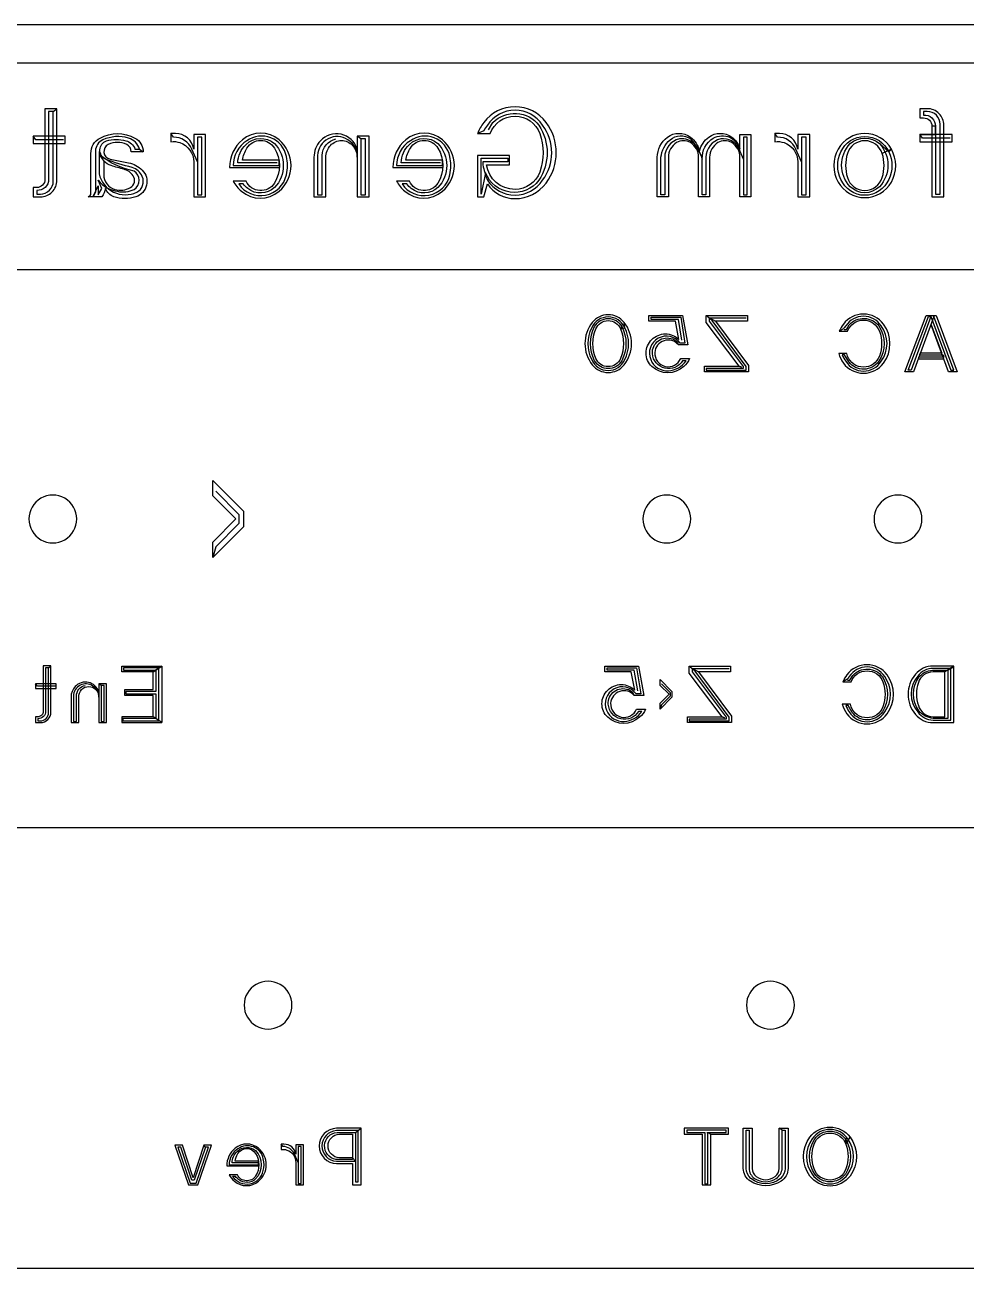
# Model space of a CAD drawing. Extents: x -3 to 626, y 0 to 221.
# Drawn here: x 145.3 to 312.6, y 0 to 221.1 of the extents above; entities that cross this region are included whole.
import ezdxf

# ---------------------------------------------------------------- set-up
doc = ezdxf.new("R2010")
doc.units = 0
doc.layers.get('0').update_dxf_attribs({"linetype": 'CONTINUOUS'})

msp = doc.modelspace()

# ---------------------------------------------------------------- linework, layer by layer
at = {"color": 7}
msp.add_lwpolyline([(0, 221.102362), (0, 0), (623.622047, 0), (623.622047, 221.102362)], close=True, dxfattribs=at)
msp.add_lwpolyline([(0, 221.102362), (0, 0), (623.622047, 0), (623.622047, 221.102362)], close=True, dxfattribs=at)
for points in [[(110.551181, 214.35874), (513.070866, 214.35874)], [(150.318425, 193.302992), (150.318425, 205.704567), (150.970394, 206.194961), (148.850079, 206.194961), (148.850079, 193.628976)], [(150.318425, 205.704567), (149.502047, 205.704567), (149.502047, 193.628976)], [(150.970394, 193.464567), (150.970394, 206.194961)], [(305.668346, 206.194961), (304.361575, 206.194961), (304.361575, 204.562205), (305.013543, 204.562205)], [(305.668346, 205.704567), (305.013543, 205.704567), (305.013543, 205.052598)], [(227.664567, 202.44189), (228.480945, 203.745827)], [(309.747402, 200.973543), (304.851969, 200.973543), (304.361575, 201.625512), (304.361575, 200.31874), (310.073386, 200.31874), (310.073386, 201.625512), (304.361575, 201.625512), (307.136693, 201.625512), (307.136693, 203.093858), (307.136693, 191.018268), (307.953071, 191.018268), (307.953071, 203.419843)], [(152.112756, 200.647559), (147.217323, 200.647559), (146.726929, 201.299528), (146.726929, 199.992756), (152.43874, 199.992756), (152.43874, 201.299528), (146.726929, 201.299528)], [(171.694488, 201.135118), (171.204094, 201.789921), (171.204094, 200.31874)], [(172.020472, 201.789921), (171.204094, 201.789921)], [(175.28315, 196.730079), (175.28315, 190.527874), (177.406299, 190.527874), (177.406299, 201.625512), (175.28315, 201.625512), (175.28315, 199.014803)], [(204.981732, 200.809134), (204.981732, 190.853858), (205.79811, 190.853858), (205.79811, 200.809134), (204.981732, 200.809134), (204.329764, 201.299528), (204.329764, 190.527874), (206.452913, 190.527874), (206.452913, 201.299528), (204.329764, 201.299528), (204.329764, 199.014803)], [(226.848189, 202.27748), (225.705827, 201.789921), (227.990551, 201.789921)], [(272.381102, 199.014803), (272.381102, 201.625512), (274.339843, 201.625512), (274.339843, 190.527874), (272.381102, 190.527874), (272.381102, 197.546457)], [(279.070866, 201.135118), (278.580472, 201.789921), (278.580472, 200.31874)], [(279.39685, 201.789921), (278.580472, 201.789921)], [(282.659528, 196.730079), (282.659528, 190.527874), (284.782677, 190.527874), (284.782677, 201.625512), (282.659528, 201.625512), (282.659528, 199.014803)], [(307.136693, 203.093858), (306.484724, 203.093858), (306.484724, 190.527874), (308.605039, 190.527874), (308.605039, 203.258268)], [(164.840315, 199.014803), (165.656693, 199.014803), (166.308661, 198.524409), (164.188346, 198.524409)], [(175.935118, 201.135118), (175.935118, 190.853858), (176.751496, 190.853858), (176.751496, 201.135118), (175.935118, 201.135118), (175.935118, 196.730079), (174.957165, 199.014803)], [(273.033071, 201.135118), (273.033071, 190.853858), (273.685039, 190.853858), (273.685039, 201.135118), (273.033071, 201.135118), (273.033071, 197.217638), (272.216693, 199.014803)], [(283.311496, 201.135118), (283.311496, 190.853858), (284.127874, 190.853858), (284.127874, 201.135118), (283.311496, 201.135118), (283.311496, 196.730079), (282.333543, 199.014803)], [(297.181417, 199.992756), (298.814173, 198.524409), (299.304567, 199.014803), (297.671811, 198.198425)], [(157.008189, 191.179843), (157.008189, 198.198425)], [(157.821732, 198.688819), (157.821732, 191.344252), (157.495748, 190.692283), (158.312126, 192.486614), (158.312126, 190.853858), (158.964094, 191.99622), (158.312126, 193.464567)], [(159.292913, 196.891654), (158.476535, 198.524409), (158.476535, 194.606929)], [(158.476535, 198.034016), (159.292913, 196.891654), (159.292913, 194.445354)], [(160.435276, 197.217638), (163.697953, 196.565669)], [(182.298898, 196.075276), (190.459843, 196.075276), (190.459843, 197.056063), (183.931654, 197.056063)], [(196.659213, 197.546457), (196.659213, 190.527874), (198.782362, 190.527874), (198.782362, 197.546457)], [(197.311181, 197.872441), (197.311181, 190.853858), (198.127559, 190.853858), (198.127559, 197.872441)], [(211.345512, 196.075276), (219.506457, 196.075276), (219.506457, 197.056063), (212.978268, 197.056063)], [(227.338583, 196.239685), (231.417638, 196.239685), (231.417638, 197.872441), (225.705827, 197.872441), (225.705827, 190.527874), (226.848189, 190.527874), (227.502992, 192.812598)], [(227.174173, 194.771339), (226.36063, 191.018268), (226.36063, 197.382047), (231.091654, 197.382047), (231.091654, 196.730079), (226.686614, 196.730079), (226.686614, 196.239685)], [(259.650709, 197.546457), (259.650709, 190.527874), (257.691969, 190.527874), (257.691969, 197.546457)], [(258.99874, 197.546457), (258.99874, 190.853858), (258.343937, 190.853858), (258.343937, 197.546457)], [(266.995276, 197.546457), (266.995276, 190.527874), (265.036535, 190.527874), (265.036535, 197.546457)], [(266.340472, 197.546457), (266.340472, 190.853858), (265.688504, 190.853858), (265.688504, 197.217638)], [(181.646929, 195.749291), (190.459843, 195.749291)], [(190.133858, 196.565669), (183.115276, 196.565669)], [(210.693543, 195.749291), (219.506457, 195.749291)], [(219.180472, 196.565669), (212.16189, 196.565669)], [(184.583622, 193.302992), (182.298898, 193.302992)], [(184.093228, 192.812598), (183.27685, 192.812598)], [(213.630236, 193.302992), (211.345512, 193.302992)], [(213.139843, 192.812598), (212.323465, 192.812598)], [(147.378898, 192.16063), (146.726929, 192.16063), (146.726929, 190.527874), (148.033701, 190.527874)], [(147.378898, 191.670236), (147.378898, 191.018268), (148.033701, 191.018268)], [(158.964094, 190.527874), (156.517795, 190.527874)], [(513.070866, 177.508346), (110.551181, 177.508346)], [(251.373543, 167.451024), (251.16378, 167.031496), (251.897953, 167.24126), (251.793071, 168.185197)], [(261.541417, 165.143622), (260.912126, 168.394961), (256.195276, 168.394961), (256.195276, 169.44378), (262.170709, 169.44378), (263.114646, 164.20252), (261.436535, 164.20252)], [(262.065827, 165.03874), (261.436535, 168.709606), (256.614803, 168.709606), (256.614803, 169.129134), (261.856063, 169.129134), (262.590236, 164.514331), (261.751181, 164.514331)], [(273.495118, 168.91937), (266.890394, 168.91937), (266.890394, 168.394961), (272.970709, 160.32189), (272.970709, 160.007244), (266.365984, 160.007244), (266.365984, 159.692598), (273.495118, 159.692598), (273.495118, 160.32189), (267.414803, 168.499843), (266.575748, 169.234016), (268.044094, 168.394961), (273.914646, 160.531654), (273.914646, 159.377953), (266.051339, 159.377953), (266.051339, 160.426772), (272.236535, 160.426772), (272.656063, 160.217008), (272.236535, 160.426772), (266.365984, 168.185197), (266.365984, 169.44378), (273.704882, 169.44378), (273.704882, 168.394961), (268.044094, 168.394961)], [(306.289134, 169.234016), (302.828031, 159.692598), (302.303622, 159.692598), (305.869606, 169.234016), (306.289134, 169.234016), (309.852283, 159.692598), (310.376693, 159.692598), (306.813543, 169.234016), (303.247559, 159.377953), (301.674331, 159.377953), (305.450079, 169.44378), (307.233071, 169.44378), (311.005984, 159.377953), (309.432756, 159.377953), (306.394016, 167.765669), (308.279055, 162.734173), (304.40126, 162.734173), (304.296378, 162.419528), (308.488819, 162.419528), (308.593701, 162), (304.086614, 162), (304.086614, 161.685354), (308.593701, 161.685354)], [(290.772283, 167.034331), (290.03811, 166.614803), (291.506457, 166.614803)], [(290.877165, 166.929449), (291.296693, 166.929449), (291.821102, 167.768504)], [(261.856063, 161.790236), (263.429291, 161.790236)], [(291.401575, 162.632126), (289.933228, 162.632126)], [(291.71622, 161.16378), (290.982047, 162.422362), (290.56252, 162.422362)], [(262.8, 161.370709), (262.170709, 161.370709)], [(179.223307, 138.16063), (183.333543, 134.050394), (183.333543, 132.406299), (179.223307, 128.296063), (178.67622, 126.379843), (178.67622, 129.11811), (182.783622, 133.228346), (178.67622, 137.338583), (178.67622, 140.07685), (184.155591, 134.59748), (184.155591, 131.859213), (178.67622, 126.379843)], [(149.493543, 98.801575), (149.493543, 106.769764), (149.913071, 107.084409), (148.549606, 107.084409), (148.549606, 99.011339)], [(149.493543, 106.769764), (148.969134, 106.769764), (148.969134, 99.011339)], [(149.913071, 98.906457), (149.913071, 107.084409)], [(169.106457, 106.766929), (162.816378, 106.766929), (162.816378, 106.347402), (168.582047, 106.347402), (168.582047, 102.571654), (163.235906, 102.571654), (163.235906, 102.152126), (168.582047, 102.152126), (168.582047, 97.749921), (162.711496, 97.749921), (162.711496, 97.330394), (169.106457, 97.330394), (169.106457, 106.766929), (169.630866, 107.081575), (169.630866, 97.015748), (168.057638, 98.064567), (162.501732, 98.064567), (162.501732, 97.015748), (169.630866, 97.015748), (168.057638, 98.064567), (168.057638, 101.840315), (163.026142, 101.840315), (163.026142, 102.886299), (168.057638, 102.886299), (168.057638, 106.032756), (162.501732, 106.032756), (162.501732, 107.081575), (169.630866, 107.081575), (168.057638, 106.032756), (169.630866, 107.081575)], [(253.695118, 102.781417), (253.065827, 106.032756), (248.348976, 106.032756), (248.348976, 107.081575), (254.324409, 107.081575), (255.268346, 101.840315), (253.590236, 101.840315)], [(254.219528, 102.676535), (253.590236, 106.347402), (248.768504, 106.347402), (248.768504, 106.766929), (254.009764, 106.766929), (254.743937, 102.152126), (253.904882, 102.152126)], [(270.470551, 106.557165), (263.865827, 106.557165), (263.865827, 106.032756), (269.946142, 97.959685), (269.946142, 97.645039), (263.341417, 97.645039), (263.341417, 97.330394), (270.470551, 97.330394), (270.470551, 97.959685), (264.390236, 106.137638), (263.551181, 106.871811), (265.019528, 106.032756), (270.890079, 98.169449), (270.890079, 97.015748), (263.026772, 97.015748), (263.026772, 98.064567), (269.211969, 98.064567), (269.631496, 97.854803), (269.211969, 98.064567), (263.341417, 105.822992), (263.341417, 107.081575), (270.680315, 107.081575), (270.680315, 106.032756), (265.019528, 106.032756)], [(306.600945, 106.347402), (309.327874, 106.347402), (309.852283, 106.662047), (306.705827, 106.662047)], [(306.705827, 97.435276), (309.852283, 97.435276), (309.852283, 106.662047), (310.376693, 107.081575), (306.705827, 107.081575)], [(306.705827, 97.015748), (310.376693, 97.015748), (310.376693, 107.081575), (308.803465, 106.032756), (306.705827, 106.032756)], [(309.327874, 106.347402), (309.327874, 97.749921), (306.705827, 97.749921)], [(150.647244, 103.518425), (147.500787, 103.518425), (147.186142, 103.937953), (147.186142, 103.098898), (150.857008, 103.098898), (150.857008, 103.937953), (147.186142, 103.937953)], [(158.828031, 103.623307), (158.828031, 97.228346), (159.352441, 97.228346), (159.352441, 103.623307), (158.828031, 103.623307), (158.408504, 103.937953), (158.408504, 97.018583), (159.771969, 97.018583), (159.771969, 103.937953), (158.408504, 103.937953), (158.408504, 102.469606)], [(258.411969, 103.935118), (259.985197, 102.36189), (259.985197, 101.735433), (258.411969, 100.162205), (258.202205, 99.428031), (258.202205, 100.47685), (259.775433, 102.050079), (258.202205, 103.620472), (258.202205, 104.669291), (260.299843, 102.571654), (260.299843, 101.525669), (258.202205, 99.428031)], [(291.39874, 104.669291), (290.664567, 104.249764), (292.132913, 104.249764)], [(291.503622, 104.564409), (291.92315, 104.564409), (292.447559, 105.403465)], [(306.705827, 98.064567), (308.803465, 98.064567), (308.803465, 106.032756)], [(153.901417, 101.738268), (153.901417, 97.228346), (154.425827, 97.228346), (154.425827, 101.738268)], [(153.48189, 101.528504), (153.48189, 97.018583), (154.845354, 97.018583), (154.845354, 101.528504)], [(292.028031, 100.267087), (290.559685, 100.267087)], [(292.342677, 98.79874), (291.608504, 100.057323), (291.188976, 100.057323)], [(147.605669, 98.067402), (147.186142, 98.067402), (147.186142, 97.018583), (148.025197, 97.018583)], [(147.605669, 97.752756), (147.605669, 97.333228), (148.025197, 97.333228)], [(254.009764, 99.428031), (255.582992, 99.428031)], [(254.953701, 99.008504), (254.324409, 99.008504)], [(-2.834646, 78.372283), (626.456693, 78.372283)], [(200.769449, 24.142677), (204.017953, 24.142677), (205.066772, 24.87685), (200.664567, 24.87685)], [(200.664567, 18.586772), (203.493543, 18.586772), (203.493543, 14.811024), (205.066772, 14.811024), (205.066772, 24.87685)], [(204.017953, 24.142677), (204.017953, 15.335433), (204.542362, 15.335433), (204.542362, 24.457323), (200.664567, 24.457323)], [(266.476535, 24.142677), (269.934803, 24.142677), (269.934803, 24.562205), (262.910551, 24.562205), (262.910551, 24.142677), (266.16189, 24.142677), (266.16189, 15.020787), (266.683465, 15.020787), (266.683465, 24.142677), (267.207874, 23.828031), (270.354331, 23.828031), (270.354331, 24.87685), (262.491024, 24.87685), (262.491024, 23.828031), (265.63748, 23.828031), (265.63748, 14.811024), (267.207874, 14.811024), (267.207874, 23.828031)], [(272.973543, 17.747717), (272.973543, 24.87685), (274.546772, 24.87685), (274.546772, 17.747717)], [(273.497953, 17.747717), (273.497953, 24.562205), (274.022362, 24.562205), (274.022362, 17.747717)], [(279.892913, 17.747717), (279.892913, 24.562205), (279.368504, 24.87685), (280.941732, 24.87685), (280.941732, 17.747717)], [(279.368504, 17.747717), (279.368504, 24.87685)], [(279.892913, 24.562205), (280.417323, 24.562205), (280.417323, 17.747717)], [(201.188976, 23.828031), (203.493543, 23.828031), (203.493543, 19.635591), (203.493543, 19.320945), (200.559685, 19.320945)], [(291.531969, 22.988976), (291.112441, 22.988976), (291.217323, 22.045039), (291.951496, 23.303622)], [(177.383622, 21.529134), (175.390866, 15.658583), (174.971339, 15.658583), (172.981417, 21.529134), (172.457008, 21.529134), (174.659528, 15.134173), (175.705512, 15.134173), (177.908031, 21.529134), (177.383622, 21.529134), (177.068976, 21.84378), (175.181102, 16.07811), (173.296063, 21.84378), (171.932598, 21.84378), (174.344882, 14.819528), (176.020157, 14.819528), (178.432441, 21.84378), (177.068976, 21.84378)], [(191.120315, 21.628346), (190.808504, 22.047874), (190.808504, 21.103937)], [(191.330079, 22.047874), (190.808504, 22.047874)], [(193.847244, 21.628346), (193.847244, 15.023622), (194.371654, 15.023622), (194.371654, 21.628346), (193.847244, 21.628346), (193.847244, 18.79937), (193.217953, 20.264882)], [(193.427717, 18.79937), (193.427717, 14.813858), (194.791181, 14.813858), (194.791181, 21.942992), (193.427717, 21.942992), (193.427717, 20.264882)], [(181.15937, 18.172913), (186.820157, 18.172913)], [(181.578898, 18.382677), (186.820157, 18.382677), (186.820157, 19.011969), (182.627717, 19.011969)], [(186.610394, 18.697323), (182.103307, 18.697323)], [(200.664567, 19.006299), (204.017953, 19.006299), (203.493543, 19.635591), (201.188976, 19.635591)], [(183.047244, 16.599685), (181.578898, 16.599685)], [(182.732598, 16.285039), (182.208189, 16.285039)]]:
    msp.add_lwpolyline(points, dxfattribs=at)
for points in [[(232.397008, 206.542922), (230.208569, 206.542922), (228.14979, 205.505116), (226.848189, 203.745827)], [(232.398425, 205.916772), (230.421709, 205.916772), (228.579327, 204.916251), (227.502992, 203.258268)], [(237.945827, 203.745827), (236.644225, 205.505116), (234.585446, 206.542922), (232.397008, 206.542922)], [(237.293858, 203.258268), (236.217524, 204.916251), (234.375141, 205.916772), (232.398425, 205.916772)], [(307.749088, 205.339009), (307.197527, 205.89057), (306.448362, 206.198753), (305.668346, 206.194961)], [(307.28724, 205.038736), (306.858112, 205.467865), (306.275218, 205.707601), (305.668346, 205.704567)], [(226.848189, 203.745827), (226.386853, 203.144366), (226.003049, 202.487234), (225.705827, 201.789921)], [(227.990551, 201.789921), (228.66413, 203.643098), (230.425213, 204.876798), (232.397008, 204.876798)], [(228.480945, 203.745827), (229.577135, 204.868208), (231.106675, 205.459289), (232.672759, 205.365727)], [(232.397008, 204.876798), (234.368802, 204.876798), (236.129885, 203.643098), (236.803465, 201.789921)], [(232.672759, 205.365727), (234.238843, 205.272164), (235.687129, 204.503179), (236.64189, 203.258268)], [(237.945827, 192.977008), (240.319084, 196.174346), (240.319084, 200.548488), (237.945827, 203.745827)], [(305.013543, 205.052598), (305.561089, 205.099597), (306.103145, 204.914075), (306.507066, 204.541432)], [(305.013543, 204.562205), (305.404157, 204.565245), (305.779695, 204.411613), (306.056176, 204.135666)], [(306.056176, 204.135666), (306.332656, 203.859719), (306.487012, 203.484477), (306.484724, 203.093858)], [(306.507066, 204.541432), (306.910987, 204.16879), (307.139503, 203.64341), (307.136693, 203.093858)], [(307.953071, 203.419843), (307.956105, 204.026714), (307.716368, 204.609608), (307.28724, 205.038736)], [(308.605039, 203.258268), (308.608831, 204.038283), (308.300649, 204.787448), (307.749088, 205.339009)], [(158.63811, 200.973543), (160.574162, 202.015759), (162.904264, 202.015759), (164.840315, 200.973543)], [(163.697953, 200.973543), (162.185404, 201.42016), (160.562334, 201.30437), (159.128504, 200.647559)], [(175.28315, 199.014803), (175.028721, 200.617838), (173.643562, 201.796006), (172.020472, 201.789921)], [(190.459843, 200.647559), (188.569308, 202.224045), (185.822188, 202.224045), (183.931654, 200.647559)], [(184.583622, 199.831181), (185.977349, 201.179104), (188.166579, 201.249012), (189.643465, 199.992756)], [(189.009107, 200.999752), (187.592874, 201.559951), (185.989368, 201.365546), (184.748031, 200.48315)], [(201.493235, 201.649911), (200.142376, 201.953752), (198.732452, 201.508141), (197.801575, 200.48315)], [(202.697008, 200.647559), (201.650709, 201.350663), (200.304714, 201.428749), (199.184129, 200.851353)], [(204.329764, 199.014803), (203.927425, 200.339667), (202.844094, 201.34607), (201.493235, 201.649911)], [(219.506457, 200.647559), (217.615922, 202.224045), (214.868803, 202.224045), (212.978268, 200.647559)], [(213.630236, 199.831181), (215.023963, 201.179104), (217.213193, 201.249012), (218.690079, 199.992756)], [(218.055721, 200.999752), (216.639488, 201.559951), (215.035982, 201.365546), (213.794646, 200.48315)], [(227.502992, 203.258268), (227.259265, 202.949072), (227.040317, 202.621125), (226.848189, 202.27748)], [(236.64189, 203.258268), (238.595629, 200.286013), (238.595629, 196.436821), (236.64189, 193.464567)], [(236.803465, 201.789921), (237.595775, 199.572914), (237.595775, 197.149921), (236.803465, 194.932913)], [(237.293858, 193.464567), (239.453531, 196.371951), (239.453531, 200.350883), (237.293858, 203.258268)], [(259.486299, 201.135118), (260.697927, 202.035644), (262.356561, 202.035644), (263.568189, 201.135118)], [(259.976693, 200.647559), (260.977675, 201.561852), (262.489152, 201.629851), (263.568189, 200.809134)], [(266.830866, 201.135118), (268.042494, 202.035644), (269.701128, 202.035644), (270.912756, 201.135118)], [(267.647244, 200.973543), (268.554841, 201.456315), (269.628855, 201.515407), (270.583937, 201.135118)], [(282.659528, 199.014803), (282.405099, 200.617838), (281.01994, 201.796006), (279.39685, 201.789921)], [(294.570709, 201.774794), (292.610765, 201.774794), (290.802357, 200.720435), (289.83685, 199.014803)], [(290.327244, 198.524409), (291.079408, 200.193402), (292.740057, 201.266499), (294.570709, 201.266499)], [(291.96, 199.992756), (293.462211, 201.280681), (295.679207, 201.280681), (297.181417, 199.992756)], [(299.304567, 199.014803), (298.339061, 200.720435), (296.530653, 201.774794), (294.570709, 201.774794)], [(294.570709, 201.266499), (296.40136, 201.266499), (298.06201, 200.193402), (298.814173, 198.524409)], [(157.008189, 198.198425), (156.983546, 199.357116), (157.614126, 200.430747), (158.63811, 200.973543)], [(159.128504, 200.647559), (158.357551, 200.294301), (157.851862, 199.536316), (157.821732, 198.688819)], [(158.616732, 198.903977), (158.651983, 199.616425), (159.110416, 200.238509), (159.780472, 200.48315)], [(160.106457, 199.831181), (159.568337, 199.572349), (159.255868, 198.998548), (159.330408, 198.406087)], [(159.780472, 200.48315), (160.897279, 200.824876), (162.090753, 200.824876), (163.207559, 200.48315)], [(163.371969, 199.831181), (162.340317, 200.328711), (161.138108, 200.328711), (160.106457, 199.831181)], [(163.207559, 200.48315), (163.980279, 200.330914), (164.607229, 199.767095), (164.840315, 199.014803)], [(164.188346, 198.524409), (164.18498, 199.07926), (163.869139, 199.584825), (163.371969, 199.831181)], [(165.656693, 199.014803), (165.374324, 199.955331), (164.63848, 200.691175), (163.697953, 200.973543)], [(164.840315, 200.973543), (165.742672, 200.489059), (166.306511, 199.548601), (166.308661, 198.524409)], [(171.204094, 200.31874), (171.753476, 200.394223), (172.312919, 200.338862), (172.83685, 200.157165)], [(174.957165, 199.014803), (174.389692, 200.308925), (173.107545, 201.142154), (171.694488, 201.135118)], [(172.83685, 200.157165), (174.304982, 199.660492), (175.290445, 198.27993), (175.28315, 196.730079)], [(183.931654, 200.647559), (182.486768, 199.430267), (181.65107, 197.638597), (181.646929, 195.749291)], [(184.748031, 200.48315), (183.22276, 199.537746), (182.295991, 197.869776), (182.298898, 196.075276)], [(183.115276, 196.565669), (183.138494, 197.808963), (183.668976, 198.988721), (184.583622, 199.831181)], [(183.931654, 197.056063), (184.067876, 197.807925), (184.344855, 198.5273), (184.748031, 199.176378)], [(184.748031, 199.176378), (185.271203, 200.02624), (186.197763, 200.543904), (187.195748, 200.543904)], [(187.195748, 200.543904), (188.193733, 200.543904), (189.120293, 200.02624), (189.643465, 199.176378)], [(191.76378, 197.708031), (191.461964, 199.20083), (190.42534, 200.439553), (189.009107, 200.999752)], [(189.643465, 199.992756), (191.739514, 197.802759), (191.739514, 194.350627), (189.643465, 192.16063)], [(189.643465, 199.176378), (190.814205, 197.27574), (190.814205, 194.877645), (189.643465, 192.977008)], [(192.584947, 196.076693), (192.584947, 197.839071), (191.807322, 199.511656), (190.459843, 200.647559)], [(197.801575, 200.48315), (197.064626, 199.682995), (196.656676, 198.634269), (196.659213, 197.546457)], [(199.184129, 200.851353), (198.063544, 200.273957), (197.345905, 199.132556), (197.311181, 197.872441)], [(198.127559, 197.872441), (198.127422, 199.314412), (199.158139, 200.550319), (200.576693, 200.809134)], [(198.782362, 197.546457), (198.777088, 198.330417), (199.06759, 199.087544), (199.595906, 199.666772)], [(199.595906, 199.666772), (200.098574, 200.216924), (200.809433, 200.530319), (201.554646, 200.530319)], [(201.554646, 200.530319), (202.299859, 200.530319), (203.010718, 200.216924), (203.513386, 199.666772)], [(204.329764, 197.546457), (204.453215, 198.813382), (203.811406, 200.032372), (202.697008, 200.647559)], [(203.513386, 199.666772), (204.042732, 199.087975), (204.334265, 198.330799), (204.329764, 197.546457)], [(212.978268, 200.647559), (211.533382, 199.430267), (210.697684, 197.638597), (210.693543, 195.749291)], [(213.794646, 200.48315), (212.269374, 199.537746), (211.342606, 197.869776), (211.345512, 196.075276)], [(212.16189, 196.565669), (212.185109, 197.808963), (212.71559, 198.988721), (213.630236, 199.831181)], [(212.978268, 197.056063), (213.11449, 197.807925), (213.391469, 198.5273), (213.794646, 199.176378)], [(213.794646, 199.176378), (214.317818, 200.02624), (215.244377, 200.543904), (216.242362, 200.543904)], [(216.242362, 200.543904), (217.240347, 200.543904), (218.166907, 200.02624), (218.690079, 199.176378)], [(220.810394, 197.708031), (220.508578, 199.20083), (219.471954, 200.439553), (218.055721, 200.999752)], [(218.690079, 199.992756), (220.786129, 197.802759), (220.786129, 194.350627), (218.690079, 192.16063)], [(218.690079, 199.176378), (219.860819, 197.27574), (219.860819, 194.877645), (218.690079, 192.977008)], [(221.631561, 196.076693), (221.631561, 197.839071), (220.853937, 199.511656), (219.506457, 200.647559)], [(257.691969, 197.546457), (257.691745, 198.958456), (258.356566, 200.288097), (259.486299, 201.135118)], [(258.343937, 197.546457), (258.46012, 198.754377), (259.046553, 199.868194), (259.976693, 200.647559)], [(261.609449, 200.809134), (260.077967, 200.474487), (258.989378, 199.114046), (258.99874, 197.546457)], [(261.119055, 200.157165), (260.210692, 199.599768), (259.655248, 198.612193), (259.650709, 197.546457)], [(263.568189, 200.157165), (262.817452, 200.620145), (261.869793, 200.620145), (261.119055, 200.157165)], [(264.384567, 199.831181), (263.665119, 200.575948), (262.636872, 200.938303), (261.609449, 200.809134)], [(263.568189, 201.135118), (264.366112, 200.521471), (264.93908, 199.66152), (265.19811, 198.688819)], [(263.568189, 200.809134), (264.547874, 199.795606), (265.274362, 198.565046), (265.688504, 197.217638)], [(265.036535, 197.546457), (265.031996, 198.612193), (264.476552, 199.599768), (263.568189, 200.157165)], [(265.688504, 197.217638), (265.408105, 198.157605), (264.966932, 199.041869), (264.384567, 199.831181)], [(265.19811, 198.688819), (265.45789, 199.661909), (266.031888, 200.52191), (266.830866, 201.135118)], [(265.688504, 197.217638), (265.601418, 198.734468), (266.353597, 200.176779), (267.647244, 200.973543)], [(268.954016, 200.809134), (267.421407, 200.475642), (266.331397, 199.114903), (266.340472, 197.546457)], [(268.463622, 200.157165), (267.555259, 199.599768), (266.999815, 198.612193), (266.995276, 197.546457)], [(270.912756, 200.157165), (270.162018, 200.620145), (269.214359, 200.620145), (268.463622, 200.157165)], [(272.216693, 199.014803), (271.658144, 200.280176), (270.321755, 201.015132), (268.954016, 200.809134)], [(270.583937, 201.135118), (271.400351, 200.645787), (272.032166, 199.900365), (272.381102, 199.014803)], [(270.912756, 201.135118), (271.622437, 200.609419), (272.13862, 199.864043), (272.381102, 199.014803)], [(272.381102, 197.546457), (272.376563, 198.612193), (271.821119, 199.599768), (270.912756, 200.157165)], [(278.580472, 200.31874), (279.129854, 200.394223), (279.689297, 200.338862), (280.213228, 200.157165)], [(282.333543, 199.014803), (281.76607, 200.308925), (280.483923, 201.142154), (279.070866, 201.135118)], [(280.213228, 200.157165), (281.68136, 199.660492), (282.666823, 198.27993), (282.659528, 196.730079)], [(289.83685, 199.014803), (288.818845, 197.188333), (288.818845, 194.965052), (289.83685, 193.138583)], [(291.96, 192.322205), (289.947219, 194.482934), (289.947219, 197.832026), (291.96, 199.992756)], [(294.570709, 200.49303), (293.144985, 200.49303), (291.886499, 199.561835), (291.469606, 198.198425)], [(297.671811, 198.198425), (297.254918, 199.561835), (295.996432, 200.49303), (294.570709, 200.49303)], [(297.181417, 199.992756), (299.194198, 197.832026), (299.194198, 194.482934), (297.181417, 192.322205)], [(299.304567, 193.138583), (300.322572, 194.965052), (300.322572, 197.188333), (299.304567, 199.014803)], [(164.67874, 195.097323), (162.408955, 195.574236), (160.28388, 196.580441), (158.476535, 198.034016)], [(159.618898, 197.217638), (158.976264, 197.527229), (158.58148, 198.19153), (158.616732, 198.903977)], [(160.59685, 196.075276), (160.100585, 196.233671), (159.652167, 196.51442), (159.292913, 196.891654)], [(159.330408, 198.406087), (159.404947, 197.813626), (159.849813, 197.335108), (160.435276, 197.217638)], [(164.349921, 195.749291), (162.73683, 196.113852), (161.154937, 196.604817), (159.618898, 197.217638)], [(191.76378, 194.445354), (192.020605, 195.517751), (192.020605, 196.635635), (191.76378, 197.708031)], [(220.810394, 194.445354), (221.067219, 195.517751), (221.067219, 196.635635), (220.810394, 197.708031)], [(290.327244, 193.628976), (289.55643, 195.169761), (289.55643, 196.983625), (290.327244, 198.524409)], [(291.469606, 198.198425), (291.046277, 196.815611), (291.046277, 195.337775), (291.469606, 193.954961)], [(297.671811, 193.954961), (298.09514, 195.337775), (298.09514, 196.815611), (297.671811, 198.198425)], [(298.814173, 198.524409), (299.584987, 196.983625), (299.584987, 195.169761), (298.814173, 193.628976)], [(158.476535, 194.606929), (158.794553, 193.194786), (159.736869, 192.003582), (161.037892, 191.369057)], [(162.881575, 195.423307), (162.113345, 195.616592), (161.351392, 195.834023), (160.59685, 196.075276)], [(164.514331, 194.280945), (164.125898, 194.84642), (163.545927, 195.252199), (162.881575, 195.423307)], [(163.697953, 196.565669), (164.626126, 196.385068), (165.479061, 195.930959), (166.147087, 195.261732)], [(166.147087, 194.11937), (165.816627, 194.900353), (165.15937, 195.496446), (164.349921, 195.749291)], [(165.577071, 193.465984), (165.577071, 194.127804), (165.238031, 194.743489), (164.67874, 195.097323)], [(166.147087, 195.261732), (166.847901, 194.557961), (167.132984, 193.540757), (166.899997, 192.575277)], [(190.459843, 191.505827), (191.807322, 192.64173), (192.584947, 194.314314), (192.584947, 196.076693)], [(219.506457, 191.505827), (220.853937, 192.64173), (221.631561, 194.314314), (221.631561, 196.076693)], [(226.686614, 196.239685), (226.841087, 195.284025), (227.115374, 194.351641), (227.502992, 193.464567)], [(231.52701, 191.357404), (229.566918, 191.627943), (227.903993, 192.932178), (227.174173, 194.771339)], [(232.398425, 191.834646), (229.842773, 191.818222), (227.674243, 193.706119), (227.338583, 196.239685)], [(236.803465, 194.932913), (236.131078, 193.07786), (234.371569, 191.840316), (232.398425, 191.834646)], [(148.42153, 192.587169), (148.14505, 192.311221), (147.769511, 192.157589), (147.378898, 192.16063)], [(148.850079, 193.628976), (148.852366, 193.238358), (148.69801, 192.863116), (148.42153, 192.587169)], [(149.502047, 193.628976), (149.504857, 193.079425), (149.276341, 192.554045), (148.87242, 192.181402)], [(149.652594, 191.684099), (150.081723, 192.113227), (150.32146, 192.69612), (150.318425, 193.302992)], [(150.114442, 191.383826), (150.666003, 191.935387), (150.974186, 192.684551), (150.970394, 193.464567)], [(158.312126, 193.464567), (159.153158, 192.387192), (160.384059, 191.683675), (161.739213, 191.505827)], [(159.292913, 194.445354), (159.299202, 193.238571), (160.094783, 192.17818), (161.251654, 191.834646)], [(164.023937, 192.16063), (164.384613, 192.363841), (164.64321, 192.709358), (164.736495, 193.112695)], [(164.736495, 193.112695), (164.82978, 193.516031), (164.749154, 193.940004), (164.514331, 194.280945)], [(164.67874, 191.834646), (165.238031, 192.18848), (165.577071, 192.804165), (165.577071, 193.465984)], [(166.899997, 192.575277), (166.66701, 191.609797), (165.94938, 190.834565), (165.004724, 190.527874)], [(165.166299, 191.344252), (166.171548, 191.86795), (166.600025, 193.080317), (166.147087, 194.11937)], [(182.298898, 193.302992), (182.670684, 192.616734), (183.168885, 192.006967), (183.767244, 191.505827)], [(183.27685, 192.812598), (184.327114, 191.24854), (186.21071, 190.463918), (188.060751, 190.819837)], [(184.909606, 191.99622), (184.612363, 192.242013), (184.339021, 192.515355), (184.093228, 192.812598)], [(187.016034, 191.626492), (185.958325, 191.694635), (185.023735, 192.338786), (184.583622, 193.302992)], [(189.643465, 192.977008), (189.083264, 192.077248), (188.073744, 191.558348), (187.016034, 191.626492)], [(188.060751, 190.819837), (189.910792, 191.175757), (191.368809, 192.603255), (191.76378, 194.445354)], [(211.345512, 193.302992), (211.717298, 192.616734), (212.215499, 192.006967), (212.813858, 191.505827)], [(212.323465, 192.812598), (213.373728, 191.24854), (215.257324, 190.463918), (217.107365, 190.819837)], [(213.95622, 191.99622), (213.658977, 192.242013), (213.385635, 192.515355), (213.139843, 192.812598)], [(216.062649, 191.626492), (215.004939, 191.694635), (214.070349, 192.338786), (213.630236, 193.302992)], [(218.690079, 192.977008), (218.129878, 192.077248), (217.120358, 191.558348), (216.062649, 191.626492)], [(217.107365, 190.819837), (218.957406, 191.175757), (220.415423, 192.603255), (220.810394, 194.445354)], [(227.502992, 193.464567), (228.593674, 191.827016), (230.430899, 190.843254), (232.398425, 190.843254)], [(227.502992, 192.812598), (228.592575, 191.17519), (230.431641, 190.194426), (232.398425, 190.20189)], [(236.64189, 193.464567), (235.441152, 191.891869), (233.487101, 191.086864), (231.52701, 191.357404)], [(232.398425, 190.843254), (234.365951, 190.843254), (236.203176, 191.827016), (237.293858, 193.464567)], [(232.398425, 190.20189), (234.581413, 190.201666), (236.636927, 191.229948), (237.945827, 192.977008)], [(289.83685, 193.138583), (290.802357, 191.432951), (292.610765, 190.378592), (294.570709, 190.378592)], [(294.570709, 190.787427), (292.711164, 190.787427), (291.035415, 191.909558), (290.327244, 193.628976)], [(291.469606, 193.954961), (291.886499, 192.59155), (293.144985, 191.660356), (294.570709, 191.660356)], [(294.570709, 191.660356), (295.996432, 191.660356), (297.254918, 192.59155), (297.671811, 193.954961)], [(298.814173, 193.628976), (298.106002, 191.909558), (296.430253, 190.787427), (294.570709, 190.787427)], [(294.570709, 190.378592), (296.530653, 190.378592), (298.339061, 191.432951), (299.304567, 193.138583)], [(148.87242, 192.181402), (148.468499, 191.808759), (147.926443, 191.623238), (147.378898, 191.670236)], [(148.033701, 191.018268), (148.640573, 191.015233), (149.223466, 191.25497), (149.652594, 191.684099)], [(148.033701, 190.527874), (148.813716, 190.524082), (149.562881, 190.832265), (150.114442, 191.383826)], [(156.517795, 190.527874), (156.807323, 190.613022), (157.006676, 190.878058), (157.008189, 191.179843)], [(159.618898, 191.99622), (159.495076, 191.469893), (159.27291, 190.971704), (158.964094, 190.527874)], [(161.087244, 190.527874), (160.393978, 190.758949), (159.849972, 191.302954), (159.618898, 191.99622)], [(161.037892, 191.369057), (162.338915, 190.734533), (163.857745, 190.725407), (165.166299, 191.344252)], [(165.004724, 190.527874), (163.731292, 190.116526), (162.360676, 190.116526), (161.087244, 190.527874)], [(161.251654, 191.834646), (162.18154, 191.560747), (163.18295, 191.6785), (164.023937, 192.16063)], [(161.739213, 191.505827), (162.72761, 191.272409), (163.766348, 191.388604), (164.67874, 191.834646)], [(183.767244, 191.505827), (185.705275, 189.889316), (188.521812, 189.889316), (190.459843, 191.505827)], [(189.643465, 192.16063), (188.322392, 190.944902), (186.31184, 190.875075), (184.909606, 191.99622)], [(212.813858, 191.505827), (214.751889, 189.889316), (217.568426, 189.889316), (219.506457, 191.505827)], [(218.690079, 192.16063), (217.369006, 190.944902), (215.358454, 190.875075), (213.95622, 191.99622)], [(297.181417, 192.322205), (295.732878, 190.89658), (293.408539, 190.89658), (291.96, 192.322205)], [(246.132283, 168.185197), (244.388503, 165.971093), (244.388503, 162.850639), (246.132283, 160.636535)], [(248.962677, 169.157867), (247.690673, 169.157867), (246.538974, 168.405858), (246.027402, 167.24126)], [(248.962677, 169.54505), (247.861673, 169.54505), (246.820324, 169.044737), (246.132283, 168.185197)], [(246.551811, 167.451024), (247.028123, 168.33954), (247.954543, 168.894049), (248.962677, 168.894049)], [(246.761575, 167.031496), (247.129355, 167.92286), (247.998419, 168.504415), (248.962677, 168.504415)], [(251.793071, 168.185197), (251.105031, 169.044737), (250.063681, 169.54505), (248.962677, 169.54505)], [(251.897953, 167.24126), (251.386381, 168.405858), (250.234681, 169.157867), (248.962677, 169.157867)], [(248.962677, 168.894049), (249.970811, 168.894049), (250.897231, 168.33954), (251.373543, 167.451024)], [(248.962677, 168.504415), (249.926935, 168.504415), (250.795999, 167.92286), (251.16378, 167.031496)], [(251.793071, 160.636535), (253.536852, 162.850639), (253.536852, 165.971093), (251.793071, 168.185197)], [(294.33685, 169.668789), (292.931334, 169.668789), (291.608967, 169.002738), (290.772283, 167.873386)], [(294.33685, 169.292827), (293.060381, 169.292827), (291.8731, 168.638193), (291.191811, 167.55874)], [(291.506457, 166.614803), (291.940589, 167.803576), (293.071287, 168.594389), (294.33685, 168.594389)], [(291.821102, 167.768504), (292.497013, 168.526354), (293.476604, 168.941954), (294.491268, 168.901346)], [(297.901417, 167.873386), (297.064734, 169.002738), (295.742367, 169.668789), (294.33685, 169.668789)], [(297.48189, 167.55874), (296.800601, 168.638193), (295.613319, 169.292827), (294.33685, 169.292827)], [(294.33685, 168.594389), (295.602414, 168.594389), (296.733112, 167.803576), (297.167244, 166.614803)], [(294.491268, 168.901346), (295.505932, 168.860737), (296.449177, 168.368182), (297.062362, 167.55874)], [(246.027402, 167.24126), (245.106617, 165.466662), (245.106617, 163.35507), (246.027402, 161.580472)], [(246.551811, 161.370709), (245.562464, 163.276745), (245.562464, 165.544987), (246.551811, 167.451024)], [(246.761575, 161.790236), (246.073982, 163.46967), (246.073982, 165.352063), (246.761575, 167.031496)], [(251.16378, 167.031496), (251.851373, 165.352063), (251.851373, 163.46967), (251.16378, 161.790236)], [(251.373543, 167.451024), (252.362891, 165.544987), (252.362891, 163.276745), (251.373543, 161.370709)], [(251.897953, 161.580472), (252.818738, 163.35507), (252.818738, 165.466662), (251.897953, 167.24126)], [(256.719685, 165.143622), (257.356929, 165.787074), (258.224952, 166.149089), (259.130551, 166.149089)], [(261.751181, 164.514331), (260.844847, 165.740121), (259.168439, 166.100779), (257.838196, 165.35616)], [(259.130551, 166.149089), (260.036151, 166.149089), (260.904174, 165.787074), (261.541417, 165.143622)], [(290.772283, 167.873386), (290.475673, 167.486356), (290.229007, 167.063499), (290.03811, 166.614803)], [(291.191811, 167.55874), (291.038415, 167.395225), (290.898138, 167.219879), (290.772283, 167.034331)], [(297.062362, 167.55874), (298.317092, 165.649765), (298.317092, 163.177637), (297.062362, 161.268661)], [(297.167244, 166.614803), (297.675522, 165.191416), (297.675522, 163.635986), (297.167244, 162.212598)], [(297.48189, 161.268661), (298.868604, 163.136068), (298.868604, 165.691334), (297.48189, 167.55874)], [(297.901417, 160.954016), (299.427036, 163.00819), (299.427036, 165.819211), (297.901417, 167.873386)], [(255.694667, 162.732756), (255.694667, 163.64225), (256.06471, 164.5126), (256.719685, 165.143622)], [(257.838196, 165.35616), (256.507953, 164.61154), (255.938891, 162.993953), (256.509921, 161.580472)], [(256.824567, 162.629291), (256.76195, 163.524156), (257.162149, 164.388714), (257.884934, 164.920021)], [(258.879459, 164.937849), (257.956913, 164.637819), (257.30951, 163.806954), (257.244094, 162.839055)], [(257.884934, 164.920021), (258.607718, 165.451328), (259.552308, 165.575303), (260.387717, 165.248504)], [(261.436535, 164.20252), (260.814292, 164.946779), (259.802004, 165.237879), (258.879459, 164.937849)], [(260.387717, 165.248504), (260.865218, 165.057281), (261.244021, 164.679502), (261.436535, 164.20252)], [(246.027402, 161.580472), (246.527531, 160.402747), (247.683159, 159.637982), (248.962677, 159.637982)], [(248.962677, 160.317317), (247.998419, 160.317317), (247.129355, 160.898872), (246.761575, 161.790236)], [(251.16378, 161.790236), (250.795999, 160.898872), (249.926935, 160.317317), (248.962677, 160.317317)], [(248.962677, 159.637982), (250.242195, 159.637982), (251.397823, 160.402747), (251.897953, 161.580472)], [(256.719685, 160.32189), (256.06471, 160.952912), (255.694667, 161.823261), (255.694667, 162.732756)], [(256.509921, 161.580472), (257.020183, 160.307961), (258.287865, 159.505095), (259.656378, 159.587717)], [(259.036534, 160.041349), (257.813689, 160.32923), (256.918535, 161.376536), (256.824567, 162.629291)], [(257.244094, 162.839055), (257.177514, 161.670079), (257.964822, 160.623924), (259.106542, 160.364282)], [(259.106542, 160.364282), (260.248262, 160.104641), (261.410561, 160.707431), (261.856063, 161.790236)], [(263.429291, 161.790236), (263.208586, 161.220452), (262.847878, 160.71546), (262.380472, 160.32189)], [(289.933228, 162.632126), (290.123068, 162.03217), (290.406223, 161.465861), (290.772283, 160.954016)], [(290.56252, 162.422362), (290.722995, 162.012891), (290.934424, 161.625271), (291.191811, 161.268661)], [(291.506457, 162.212598), (291.4671, 162.351305), (291.432122, 162.491217), (291.401575, 162.632126)], [(294.33685, 160.233012), (293.071287, 160.233012), (291.940589, 161.023826), (291.506457, 162.212598)], [(297.167244, 162.212598), (296.733112, 161.023826), (295.602414, 160.233012), (294.33685, 160.233012)], [(246.132283, 160.636535), (246.820324, 159.776995), (247.861673, 159.276682), (248.962677, 159.276682)], [(248.962677, 159.967103), (247.965043, 159.967103), (247.044344, 160.503134), (246.551811, 161.370709)], [(251.373543, 161.370709), (250.881011, 160.503134), (249.960311, 159.967103), (248.962677, 159.967103)], [(248.962677, 159.276682), (250.063681, 159.276682), (251.105031, 159.776995), (251.793071, 160.636535)], [(262.380472, 160.32189), (260.774231, 158.866365), (258.325926, 158.866365), (256.719685, 160.32189)], [(262.170709, 161.370709), (261.527739, 160.291442), (260.25938, 159.753468), (259.036534, 160.041349)], [(259.656378, 159.587717), (260.926518, 159.65399), (262.091267, 160.314609), (262.8, 161.370709)], [(290.772283, 160.954016), (291.608967, 159.824663), (292.931334, 159.158612), (294.33685, 159.158612)], [(291.191811, 161.268661), (291.8731, 160.189208), (293.060381, 159.534574), (294.33685, 159.534574)], [(294.415698, 159.870193), (293.361781, 159.849517), (292.360388, 160.329384), (291.71622, 161.16378)], [(294.33685, 159.534574), (295.613319, 159.534574), (296.800601, 160.189208), (297.48189, 161.268661)], [(294.33685, 159.158612), (295.742367, 159.158612), (297.064734, 159.824663), (297.901417, 160.954016)], [(297.062362, 161.268661), (296.451417, 160.409642), (295.469615, 159.890869), (294.415698, 159.870193)], [(152.362205, 136.910659), (151.046641, 137.6702), (149.4258, 137.6702), (148.110236, 136.910659)], [(261.496063, 136.910659), (260.180499, 137.6702), (258.559658, 137.6702), (257.244094, 136.910659)], [(302.598425, 136.910659), (301.282862, 137.6702), (299.66202, 137.6702), (298.346457, 136.910659)], [(148.110236, 136.910659), (146.794673, 136.151118), (145.984252, 134.747428), (145.984252, 133.228346)], [(154.488189, 133.228346), (154.488189, 134.747428), (153.677768, 136.151118), (152.362205, 136.910659)], [(257.244094, 136.910659), (255.928531, 136.151118), (255.11811, 134.747428), (255.11811, 133.228346)], [(263.622047, 133.228346), (263.622047, 134.747428), (262.811627, 136.151118), (261.496063, 136.910659)], [(298.346457, 136.910659), (297.030893, 136.151118), (296.220472, 134.747428), (296.220472, 133.228346)], [(304.724409, 133.228346), (304.724409, 134.747428), (303.913989, 136.151118), (302.598425, 136.910659)], [(145.984252, 133.228346), (145.984252, 131.709264), (146.794673, 130.305575), (148.110236, 129.546034)], [(152.362205, 129.546034), (153.677768, 130.305575), (154.488189, 131.709264), (154.488189, 133.228346)], [(255.11811, 133.228346), (255.11811, 131.709264), (255.928531, 130.305575), (257.244094, 129.546034)], [(261.496063, 129.546034), (262.811627, 130.305575), (263.622047, 131.709264), (263.622047, 133.228346)], [(296.220472, 133.228346), (296.220472, 131.709264), (297.030893, 130.305575), (298.346457, 129.546034)], [(302.598425, 129.546034), (303.913989, 130.305575), (304.724409, 131.709264), (304.724409, 133.228346)], [(148.110236, 129.546034), (149.4258, 128.786493), (151.046641, 128.786493), (152.362205, 129.546034)], [(257.244094, 129.546034), (258.559658, 128.786493), (260.180499, 128.786493), (261.496063, 129.546034)], [(298.346457, 129.546034), (299.66202, 128.786493), (301.282862, 128.786493), (302.598425, 129.546034)], [(294.963307, 107.30375), (293.557791, 107.30375), (292.235423, 106.637699), (291.39874, 105.508346)], [(294.963307, 106.927788), (293.686838, 106.927788), (292.499556, 106.273154), (291.818268, 105.193701)], [(292.132913, 104.249764), (292.567046, 105.438537), (293.697743, 106.22935), (294.963307, 106.22935)], [(292.447559, 105.403465), (293.12347, 106.161314), (294.103061, 106.576915), (295.117725, 106.536306)], [(298.527874, 105.508346), (297.691191, 106.637699), (296.368823, 107.30375), (294.963307, 107.30375)], [(298.108346, 105.193701), (297.427058, 106.273154), (296.239776, 106.927788), (294.963307, 106.927788)], [(294.963307, 106.22935), (296.228871, 106.22935), (297.359568, 105.438537), (297.793701, 104.249764)], [(295.117725, 106.536306), (296.132389, 106.495698), (297.075634, 106.003142), (297.688819, 105.193701)], [(306.705827, 107.081575), (305.493119, 107.077743), (304.343466, 106.540755), (303.562205, 105.613228)], [(306.705827, 106.662047), (305.641643, 106.629588), (304.645517, 106.131007), (303.981732, 105.298583)], [(304.191496, 105.088819), (304.789392, 105.819387), (305.659762, 106.274027), (306.600945, 106.347402)], [(156.586838, 104.160994), (155.71967, 104.356239), (154.814444, 104.070842), (154.216063, 103.413543)], [(157.359685, 103.518425), (156.687877, 103.968478), (155.824632, 104.018112), (155.105669, 103.648022)], [(158.408504, 102.469606), (158.149568, 103.319932), (157.454007, 103.965749), (156.586838, 104.160994)], [(291.39874, 105.508346), (291.10213, 105.121317), (290.855463, 104.69846), (290.664567, 104.249764)], [(291.818268, 105.193701), (291.664871, 105.030186), (291.524595, 104.85484), (291.39874, 104.669291)], [(297.688819, 105.193701), (298.943548, 103.284726), (298.943548, 100.812597), (297.688819, 98.903622)], [(297.793701, 104.249764), (298.301979, 102.826377), (298.301979, 101.270946), (297.793701, 99.847559)], [(298.108346, 98.903622), (299.49506, 100.771028), (299.49506, 103.326295), (298.108346, 105.193701)], [(298.527874, 98.588976), (300.053492, 100.643151), (300.053492, 103.454172), (298.527874, 105.508346)], [(303.562205, 105.613228), (301.841153, 103.548461), (301.841153, 100.548862), (303.562205, 98.484094)], [(303.981732, 105.298583), (302.438211, 103.446343), (302.438211, 100.755861), (303.981732, 98.903622)], [(304.191496, 99.113386), (302.93747, 100.907816), (302.93747, 103.294389), (304.191496, 105.088819)], [(304.086614, 104.144882), (303.636277, 102.819573), (303.636277, 101.382631), (304.086614, 100.057323)], [(306.705827, 106.032756), (305.517446, 106.032732), (304.462406, 105.272281), (304.086614, 104.144882)], [(154.216063, 103.413543), (153.742877, 102.899954), (153.480718, 102.226844), (153.48189, 101.528504)], [(155.105669, 103.648022), (154.386706, 103.277933), (153.925501, 102.546534), (153.901417, 101.738268)], [(154.425827, 101.738268), (154.42708, 102.663769), (155.088705, 103.456526), (155.999055, 103.623307)], [(154.845354, 101.528504), (154.842823, 102.031858), (155.030067, 102.51768), (155.369764, 102.889134)], [(155.369764, 102.889134), (155.692502, 103.242032), (156.148706, 103.443033), (156.626929, 103.443033)], [(156.626929, 103.443033), (157.105153, 103.443033), (157.561356, 103.242032), (157.884094, 102.889134)], [(158.408504, 101.528504), (158.486667, 102.341547), (158.074589, 103.123381), (157.359685, 103.518425)], [(157.884094, 102.889134), (158.223791, 102.51768), (158.411035, 102.031858), (158.408504, 101.528504)], [(247.848368, 100.370551), (247.848368, 101.280046), (248.218411, 102.150396), (248.873386, 102.781417)], [(249.991897, 102.993955), (248.661654, 102.249336), (248.092592, 100.631749), (248.663622, 99.218268)], [(248.873386, 102.781417), (249.51063, 103.42487), (250.378652, 103.786884), (251.284252, 103.786884)], [(248.978268, 100.267087), (248.915651, 101.161952), (249.31585, 102.02651), (250.038635, 102.557817)], [(251.033159, 102.575644), (250.110614, 102.275614), (249.463211, 101.444749), (249.397795, 100.47685)], [(253.904882, 102.152126), (252.998548, 103.377917), (251.32214, 103.738575), (249.991897, 102.993955)], [(250.038635, 102.557817), (250.761419, 103.089124), (251.706009, 103.213098), (252.541417, 102.886299)], [(253.590236, 101.840315), (252.967993, 102.584574), (251.955705, 102.875674), (251.033159, 102.575644)], [(251.284252, 103.786884), (252.189852, 103.786884), (253.057874, 103.42487), (253.695118, 102.781417)], [(252.541417, 102.886299), (253.018919, 102.695077), (253.397722, 102.317297), (253.590236, 101.840315)], [(248.873386, 97.959685), (248.218411, 98.590707), (247.848368, 99.461057), (247.848368, 100.370551)], [(251.190235, 97.679144), (249.96739, 97.967025), (249.072236, 99.014331), (248.978268, 100.267087)], [(249.397795, 100.47685), (249.331214, 99.307874), (250.118523, 98.261719), (251.260243, 98.002078)], [(290.559685, 100.267087), (290.749525, 99.667131), (291.03268, 99.100822), (291.39874, 98.588976)], [(291.188976, 100.057323), (291.349452, 99.647852), (291.560881, 99.260232), (291.818268, 98.903622)], [(292.132913, 99.847559), (292.093556, 99.986266), (292.058578, 100.126177), (292.028031, 100.267087)], [(294.963307, 97.867973), (293.697743, 97.867973), (292.567046, 98.658786), (292.132913, 99.847559)], [(297.793701, 99.847559), (297.359568, 98.658786), (296.228871, 97.867973), (294.963307, 97.867973)], [(304.086614, 100.057323), (304.439961, 98.898695), (305.494926, 98.096054), (306.705827, 98.064567)], [(148.274811, 98.342197), (148.097458, 98.164843), (147.85648, 98.065881), (147.605669, 98.067402)], [(148.565157, 98.081146), (148.305716, 97.841662), (147.957442, 97.722463), (147.605669, 97.752756)], [(148.025197, 97.333228), (148.415321, 97.330949), (148.790126, 97.484917), (149.06599, 97.760781)], [(148.025197, 97.018583), (148.526818, 97.015542), (149.008775, 97.213466), (149.363481, 97.568173)], [(148.549606, 99.011339), (148.551126, 98.760528), (148.452164, 98.51955), (148.274811, 98.342197)], [(148.969134, 99.011339), (148.971233, 98.65827), (148.824598, 98.320629), (148.565157, 98.081146)], [(149.06599, 97.760781), (149.341854, 98.036645), (149.495823, 98.411451), (149.493543, 98.801575)], [(149.363481, 97.568173), (149.718187, 97.922879), (149.916111, 98.404836), (149.913071, 98.906457)], [(248.663622, 99.218268), (249.173883, 97.945756), (250.441566, 97.14289), (251.810079, 97.225512)], [(254.534173, 97.959685), (252.927932, 96.50416), (250.479627, 96.50416), (248.873386, 97.959685)], [(254.324409, 99.008504), (253.68144, 97.929238), (252.41308, 97.391263), (251.190235, 97.679144)], [(251.260243, 98.002078), (252.401963, 97.742436), (253.564262, 98.345227), (254.009764, 99.428031)], [(251.810079, 97.225512), (253.080219, 97.291785), (254.244967, 97.952404), (254.953701, 99.008504)], [(255.582992, 99.428031), (255.362287, 98.858247), (255.001579, 98.353255), (254.534173, 97.959685)], [(291.39874, 98.588976), (292.235423, 97.459624), (293.557791, 96.793573), (294.963307, 96.793573)], [(291.818268, 98.903622), (292.499556, 97.824169), (293.686838, 97.169535), (294.963307, 97.169535)], [(295.042155, 97.505153), (293.988238, 97.484477), (292.986844, 97.964344), (292.342677, 98.79874)], [(294.963307, 97.169535), (296.239776, 97.169535), (297.427058, 97.824169), (298.108346, 98.903622)], [(294.963307, 96.793573), (296.368823, 96.793573), (297.691191, 97.459624), (298.527874, 98.588976)], [(297.688819, 98.903622), (297.077874, 98.044603), (296.096071, 97.525829), (295.042155, 97.505153)], [(303.562205, 98.484094), (304.343466, 97.556568), (305.493119, 97.01958), (306.705827, 97.015748)], [(303.981732, 98.903622), (304.630038, 98.037841), (305.62621, 97.500883), (306.705827, 97.435276)], [(306.705827, 97.749921), (305.721343, 97.857095), (304.818372, 98.346755), (304.191496, 99.113386)], [(190.629921, 50.453966), (189.314358, 51.213507), (187.693516, 51.213507), (186.377953, 50.453966)], [(279.92126, 50.453966), (278.605696, 51.213507), (276.984855, 51.213507), (275.669291, 50.453966)], [(186.377953, 50.453966), (185.062389, 49.694425), (184.251969, 48.290736), (184.251969, 46.771654)], [(192.755906, 46.771654), (192.755906, 48.290736), (191.945485, 49.694425), (190.629921, 50.453966)], [(275.669291, 50.453966), (274.353728, 49.694425), (273.543307, 48.290736), (273.543307, 46.771654)], [(282.047244, 46.771654), (282.047244, 48.290736), (281.236823, 49.694425), (279.92126, 50.453966)], [(184.251969, 46.771654), (184.251969, 45.252572), (185.062389, 43.848882), (186.377953, 43.089341)], [(190.629921, 43.089341), (191.945485, 43.848882), (192.755906, 45.252572), (192.755906, 46.771654)], [(273.543307, 46.771654), (273.543307, 45.252572), (274.353728, 43.848882), (275.669291, 43.089341)], [(279.92126, 43.089341), (281.236823, 43.848882), (282.047244, 45.252572), (282.047244, 46.771654)], [(186.377953, 43.089341), (187.693516, 42.3298), (189.314358, 42.3298), (190.629921, 43.089341)], [(275.669291, 43.089341), (276.984855, 42.3298), (278.605696, 42.3298), (279.92126, 43.089341)], [(200.664567, 24.87685), (198.964362, 24.825801), (197.612541, 23.432782), (197.612541, 21.731811)], [(200.664567, 24.457323), (199.218386, 24.37651), (198.087104, 23.180248), (198.087104, 21.731811)], [(284.822362, 23.303622), (285.659045, 24.432974), (286.981413, 25.099025), (288.386929, 25.099025)], [(288.386929, 24.673182), (287.122865, 24.673182), (285.94253, 24.041099), (285.24189, 22.988976)], [(285.661417, 22.988976), (286.301425, 23.85208), (287.312426, 24.361029), (288.386929, 24.361029)], [(288.386929, 25.099025), (289.792445, 25.099025), (291.114813, 24.432974), (291.951496, 23.303622)], [(291.531969, 22.988976), (290.831328, 24.041099), (289.650993, 24.673182), (288.386929, 24.673182)], [(288.386929, 24.361029), (289.461433, 24.361029), (290.472433, 23.85208), (291.112441, 22.988976)], [(186.820157, 21.316535), (185.605915, 22.328606), (183.841959, 22.328606), (182.627717, 21.316535)], [(198.556804, 21.823507), (198.609789, 23.041462), (199.555328, 24.032523), (200.769449, 24.142677)], [(199.168436, 21.731811), (199.168436, 22.860302), (200.061247, 23.786554), (201.188976, 23.828031)], [(284.822362, 16.384252), (283.296744, 18.438427), (283.296744, 21.249447), (284.822362, 23.303622)], [(285.24189, 22.988976), (283.855176, 21.12157), (283.855176, 18.566304), (285.24189, 16.698898)], [(285.661417, 16.698898), (284.406688, 18.607873), (284.406688, 21.080001), (285.661417, 22.988976)], [(285.556535, 22.045039), (285.990668, 23.233812), (287.121365, 24.024625), (288.386929, 24.024625)], [(288.386929, 24.024625), (289.652493, 24.024625), (290.78319, 23.233812), (291.217323, 22.045039)], [(291.112441, 22.988976), (292.36717, 21.080001), (292.36717, 18.607873), (291.112441, 16.698898)], [(291.531969, 16.698898), (292.918682, 18.566304), (292.918682, 21.12157), (291.531969, 22.988976)], [(291.951496, 23.303622), (293.477114, 21.249447), (293.477114, 18.438427), (291.951496, 16.384252)], [(182.627717, 21.316535), (181.70019, 20.535274), (181.163202, 19.385621), (181.15937, 18.172913)], [(183.152126, 21.211654), (182.173119, 20.604806), (181.577914, 19.534509), (181.578898, 18.382677)], [(182.103307, 18.697323), (182.119089, 19.495105), (182.460071, 20.251818), (183.047244, 20.792126)], [(182.627717, 19.011969), (182.715368, 19.494463), (182.893284, 19.956084), (183.152126, 20.372598)], [(183.047244, 20.792126), (183.942159, 21.656862), (185.346917, 21.702217), (186.295748, 20.897008)], [(185.889107, 21.545566), (184.979108, 21.904987), (183.949021, 21.779316), (183.152126, 21.211654)], [(183.152126, 20.372598), (183.487936, 20.918542), (184.082982, 21.251132), (184.723937, 21.251132)], [(184.723937, 21.251132), (185.364892, 21.251132), (185.959938, 20.918542), (186.295748, 20.372598)], [(187.659213, 19.431496), (187.465301, 20.390496), (186.799106, 21.186144), (185.889107, 21.545566)], [(186.295748, 20.897008), (187.641635, 19.489853), (187.641635, 17.272666), (186.295748, 15.865512)], [(186.295748, 20.372598), (187.048181, 19.151655), (187.048181, 17.610864), (186.295748, 16.389921)], [(188.183802, 18.38126), (188.183802, 19.512782), (187.684875, 20.586736), (186.820157, 21.316535)], [(190.808504, 21.103937), (191.160564, 21.151601), (191.518901, 21.115671), (191.854488, 20.999055)], [(193.217953, 20.264882), (192.85358, 21.097331), (192.029003, 21.633306), (191.120315, 21.628346)], [(193.427717, 20.264882), (193.264094, 21.295302), (192.373399, 22.052393), (191.330079, 22.047874)], [(191.854488, 20.999055), (192.797557, 20.680694), (193.431211, 19.794719), (193.427717, 18.79937)], [(197.612541, 21.731811), (197.612541, 20.03084), (198.964362, 18.637821), (200.664567, 18.586772)], [(198.087104, 21.731811), (198.087104, 20.283374), (199.218386, 19.087112), (200.664567, 19.006299)], [(200.559685, 19.320945), (199.359717, 19.536121), (198.503818, 20.605551), (198.556804, 21.823507)], [(201.188976, 19.635591), (200.061247, 19.677068), (199.168436, 20.60332), (199.168436, 21.731811)], [(285.556535, 17.642835), (285.048257, 19.066222), (285.048257, 20.621652), (285.556535, 22.045039)], [(291.217323, 22.045039), (291.725601, 20.621652), (291.725601, 19.066222), (291.217323, 17.642835)], [(186.820157, 15.445984), (187.684875, 16.175784), (188.183802, 17.249737), (188.183802, 18.38126)], [(187.659213, 17.333858), (187.824401, 18.023315), (187.824401, 18.74204), (187.659213, 19.431496)], [(274.232126, 15.440315), (273.451491, 15.949066), (272.978646, 16.815948), (272.973543, 17.747717)], [(274.337008, 15.964724), (273.808667, 16.406699), (273.50175, 17.058898), (273.497953, 17.747717)], [(274.022362, 17.747717), (274.017536, 17.03256), (274.372132, 16.362767), (274.966299, 15.964724)], [(274.546772, 17.747717), (274.546548, 17.169948), (274.818596, 16.625853), (275.280945, 16.27937)], [(278.634331, 16.27937), (279.09668, 16.625853), (279.368727, 17.169948), (279.368504, 17.747717)], [(278.844094, 15.964724), (279.447089, 16.368223), (279.833213, 17.024634), (279.892913, 17.747717)], [(280.417323, 17.747717), (280.413526, 17.058898), (280.106609, 16.406699), (279.578268, 15.964724)], [(280.941732, 17.747717), (280.93663, 16.815948), (280.463785, 15.949066), (279.68315, 15.440315)], [(181.578898, 16.599685), (181.818016, 16.159061), (182.138286, 15.767619), (182.522835, 15.445984)], [(182.208189, 16.285039), (182.883341, 15.281434), (184.092763, 14.778258), (185.280545, 15.006796)], [(183.257008, 15.76063), (183.066072, 15.918519), (182.890488, 16.094103), (182.732598, 16.285039)], [(184.608822, 15.524197), (183.930048, 15.568027), (183.330207, 15.981149), (183.047244, 16.599685)], [(186.295748, 15.865512), (185.447361, 15.085811), (184.157134, 15.041279), (183.257008, 15.76063)], [(186.295748, 16.389921), (185.935586, 15.812914), (185.287595, 15.480367), (184.608822, 15.524197)], [(185.280545, 15.006796), (186.468327, 15.235334), (187.404681, 16.151374), (187.659213, 17.333858)], [(279.578268, 15.964724), (278.060237, 14.699528), (275.855039, 14.699528), (274.337008, 15.964724)], [(274.966299, 15.964724), (276.137071, 15.171069), (277.673322, 15.171069), (278.844094, 15.964724)], [(275.280945, 16.27937), (276.276765, 15.540876), (277.638511, 15.540876), (278.634331, 16.27937)], [(288.386929, 14.588849), (286.981413, 14.588849), (285.659045, 15.2549), (284.822362, 16.384252)], [(285.24189, 16.698898), (285.933566, 15.634008), (287.117124, 14.991453), (288.386929, 14.991453)], [(288.386929, 15.663249), (287.121365, 15.663249), (285.990668, 16.454062), (285.556535, 17.642835)], [(288.386929, 15.347587), (287.317228, 15.347587), (286.308983, 15.847476), (285.661417, 16.698898)], [(291.217323, 17.642835), (290.78319, 16.454062), (289.652493, 15.663249), (288.386929, 15.663249)], [(288.386929, 14.991453), (289.656734, 14.991453), (290.840293, 15.634008), (291.531969, 16.698898)], [(291.112441, 16.698898), (290.464875, 15.847476), (289.45663, 15.347587), (288.386929, 15.347587)], [(291.951496, 16.384252), (291.114813, 15.2549), (289.792445, 14.588849), (288.386929, 14.588849)], [(182.522835, 15.445984), (183.767497, 14.408715), (185.575495, 14.408715), (186.820157, 15.445984)], [(279.68315, 15.440315), (278.020203, 14.382144), (275.895072, 14.382144), (274.232126, 15.440315)]]:
    msp.add_open_spline(points, degree=3, dxfattribs=at)

doc.saveas('drawing.dxf')
